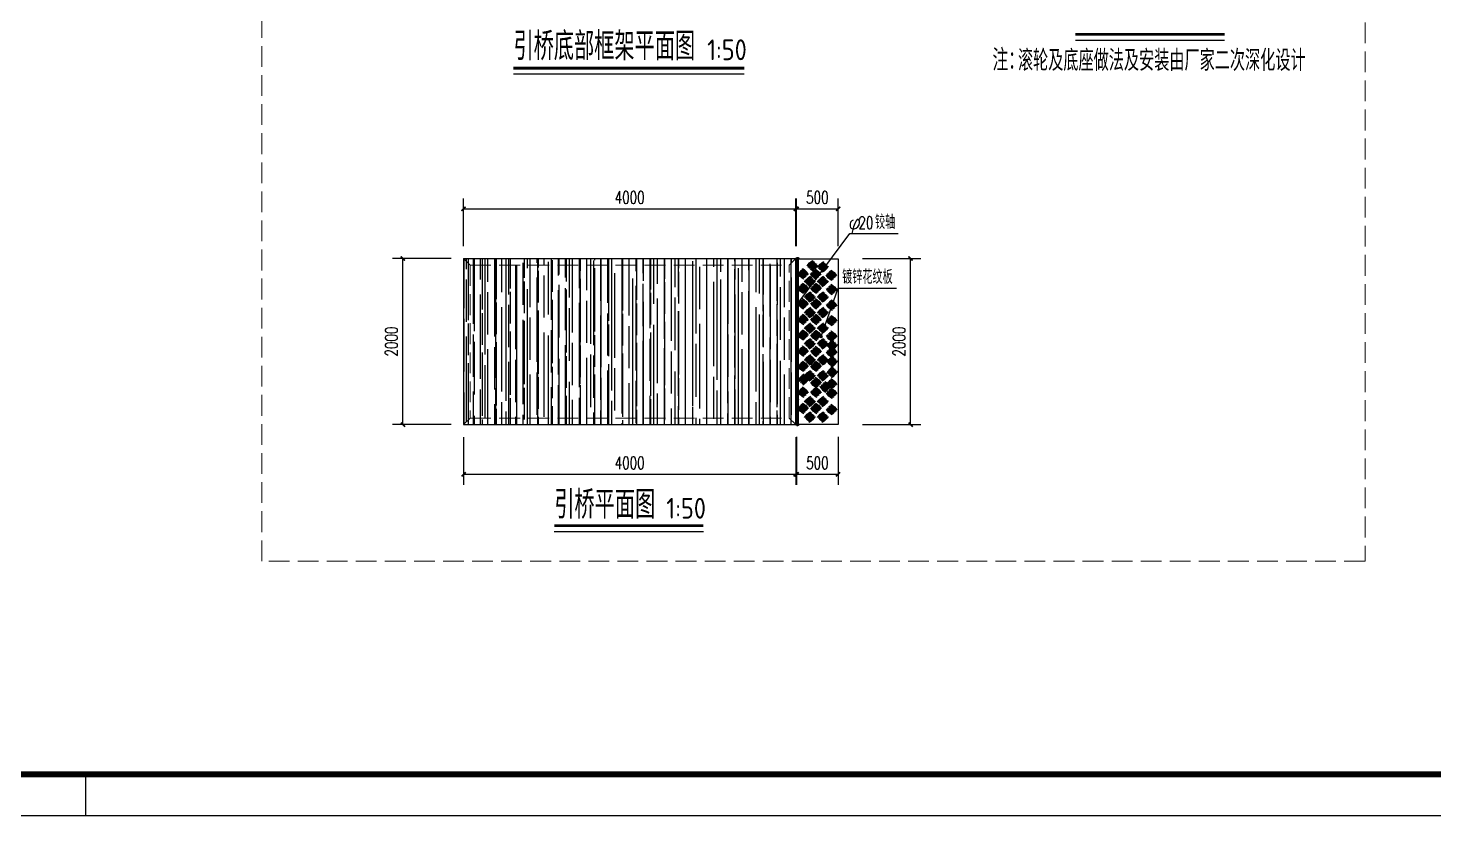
# Model space of a CAD drawing. Extents: x 396092 to 455492, y 17293 to 132793.
# Drawn here: x 417678 to 434603, y 27793 to 37276 of the extents above; entities that cross this region are included whole.
import ezdxf

# ---------------------------------------------------------------- set-up
doc = ezdxf.new("R2010")
doc.units = 0
doc.header["$LTSCALE"] = 1000
doc.header["$MEASUREMENT"] = 0
doc.linetypes.add('DASH', pattern=[0.35, 0.25, -0.1])
doc.linetypes.add('DASHED2', pattern=[9.525, 6.35, -3.175])
doc.layers.add('8', color=8, linetype='Continuous', lineweight=9)
for name, color, linetype in [('DIM_LEAD', 3, 'Continuous'), ('DIM_SYMB', 3, 'Continuous'), ('PUB_DIM', 3, 'Continuous'), ('PUB_TEXT', 7, 'Continuous'), ('构筑', 34, 'Continuous')]:
    doc.layers.add(name, color=color, linetype=linetype)
doc.styles.add('_TCH_DIM', font='SIMPLEX', dxfattribs={"bigfont": 'GBCBIG'})
doc.styles.add('_TCH_DIM_T3', font='SIMPLEX', dxfattribs={"width": 0.705882, "bigfont": 'GBCBIG'})
doc.styles.get("Standard").update_dxf_attribs({"font": 'gbenor.shx', "bigfont": 'gbcbig.shx'})
doc.dimstyles.new('_TCH_ARCH&&50', dxfattribs={"dimtxt": 148.75, "dimasz": 50, "dimexe": 125, "dimexo": 150, "dimgap": 63.125, "dimtad": 1, "dimdec": 0, "dimzin": 0, "dimdsep": 46, "dimtxsty": '_TCH_DIM_T3', "dimblk": 'ARCHTICK', "dimcen": 0.09, "dimclrt": 7, "dimazin": 2, "dimtfac": 1, "dimtdec": 0, "dimtix": 1, "dimtmove": 2, "dimatfit": 3, "dimfxl": 1, "dimtolj": 1, "dimtzin": 0, "dimarcsym": 0})

# ---------------------------------------------------------------- blocks, each defined once
blk = doc.blocks.new('*U33')
at = {"color": 8, "linetype": 'Continuous'}
for p, q in [((-1, 2), (-3, 1)), ((0, 2), (0, -2)), ((-1, -2), (-3, -1))]:
    blk.add_line(p, q, dxfattribs=at)
at = {"color": 7, "linetype": 'Continuous'}
for p, q in [((24, 2), (0, 2)), ((0, 0), (26, 0)), ((24, 2), (24, 0)), ((26, -2), (26, 0)), ((0, -2), (26, -2))]:
    blk.add_line(p, q, dxfattribs=at)
for centre, radius, start, end in [((-4, 0), 3.7, 41.3178, 318.6822), ((-4, 0), 1.85, 41.3178, 318.6822), ((0, 4), 3.59, 221.3178, 270), ((0, -4), 3.59, 90, 138.6822), ((0, 4), 1.74, 221.3178, 270), ((0, -4), 1.74, 90, 138.6822)]:
    blk.add_arc(centre, radius, start, end, dxfattribs=at)
blk = doc.blocks.new('*U34')
for centre, start, end in [((175, 0), 164.0608, 195.9392), ((-175, 0), 344.0608, 15.9392)]:
    blk.add_arc(centre, 182, start, end)
blk = doc.blocks.new('*U35')
at = {"color": 0, "linetype": 'ByBlock', "lineweight": -2}
for p in [(0, 0), (20, 0), (40, 0), (60, 0), (80, 0)]:
    blk.add_blockref('*U34', p, dxfattribs=at)
blk = doc.blocks.new('*U36')
for centre, start, end in [((175, 0), 164.0608, 195.9392), ((-175, 0), 344.0608, 15.9392)]:
    blk.add_arc(centre, 182, start, end)
blk = doc.blocks.new('*U37')
at = {"color": 0, "linetype": 'ByBlock', "lineweight": -2}
for p in [(0, 0), (20, 0), (40, 0), (60, 0), (80, 0)]:
    blk.add_blockref('*U36', p, dxfattribs=at)
blk = doc.blocks.new('*U38')
for centre, start, end in [((175, 0), 164.0608, 195.9392), ((-175, 0), 344.0608, 15.9392)]:
    blk.add_arc(centre, 182, start, end)
blk = doc.blocks.new('*U39')
at = {"color": 0, "linetype": 'ByBlock', "lineweight": -2}
for p in [(0, 0), (20, 0), (40, 0), (60, 0), (80, 0)]:
    blk.add_blockref('*U38', p, dxfattribs=at)
blk = doc.blocks.new('*U40')
for centre, start, end in [((175, 0), 164.0608, 195.9392), ((-175, 0), 344.0608, 15.9392)]:
    blk.add_arc(centre, 182, start, end)
blk = doc.blocks.new('*U41')
at = {"color": 0, "linetype": 'ByBlock', "lineweight": -2}
for p in [(0, 0), (20, 0), (40, 0), (60, 0), (80, 0)]:
    blk.add_blockref('*U40', p, dxfattribs=at)
blk = doc.blocks.new('A$C8d334926')
blk.add_line((-67937, 11573), (-67937, 11073))
blk.add_lwpolyline([(-90212, 32073), (-45662, 32073), (-45662, 11073), (-90212, 11073)], close=True)
at = {"const_width": 75}
blk.add_lwpolyline([(-46162, 31573), (-88962, 31573), (-88962, 11573), (-46162, 11573)], close=True, dxfattribs=at)
blk = doc.blocks.new('_ArchTick')
at = {"color": 0, "linetype": 'ByBlock', "const_width": 0.4}
blk.add_lwpolyline([(-0.5, -0.5), (0.5, 0.5)], dxfattribs=at)
blk = doc.blocks.new('*D127')
at = {"layer": 'Defpoints', "color": 0, "transparency": 16777216}
for p in [(426930, 32506), (427430, 32506), (427430, 31905)]:
    blk.add_point(p, dxfattribs=at)
at = {"layer": 'PUB_DIM', "color": 0, "lineweight": -2, "transparency": 16777216}
for p, q in [((426930, 32356), (426930, 31780)), ((427430, 32356), (427430, 31780)), ((426930, 31905), (427430, 31905))]:
    blk.add_line(p, q, dxfattribs=at)
at = {"layer": 'PUB_DIM', "color": 0, "lineweight": -2, "transparency": 16777216, "xscale": 50, "yscale": 50, "zscale": 50, "rotation": 180}
blk.add_blockref('_ArchTick', (426930, 31905), dxfattribs=at)
at = {"layer": 'PUB_DIM', "color": 0, "lineweight": -2, "transparency": 16777216, "xscale": 50, "yscale": 50, "zscale": 50}
blk.add_blockref('_ArchTick', (427430, 31905), dxfattribs=at)
at = {"layer": 'PUB_DIM', "color": 7, "transparency": 16777216, "insert": (427180, 32043), "char_height": 148.8, "attachment_point": 5, "style": '_TCH_DIM_T3'}
blk.add_mtext('\\A1;500', dxfattribs=at)
blk = doc.blocks.new('*D128')
at = {"layer": 'Defpoints', "color": 0, "transparency": 16777216}
for p in [(422920, 32503), (426920, 32503), (426920, 31905)]:
    blk.add_point(p, dxfattribs=at)
at = {"layer": 'PUB_DIM', "color": 0, "lineweight": -2, "transparency": 16777216}
for p, q in [((422920, 32353), (422920, 31780)), ((426920, 32353), (426920, 31780)), ((422920, 31905), (426920, 31905))]:
    blk.add_line(p, q, dxfattribs=at)
at = {"layer": 'PUB_DIM', "color": 0, "lineweight": -2, "transparency": 16777216, "xscale": 50, "yscale": 50, "zscale": 50, "rotation": 180}
blk.add_blockref('_ArchTick', (422920, 31905), dxfattribs=at)
at = {"layer": 'PUB_DIM', "color": 0, "lineweight": -2, "transparency": 16777216, "xscale": 50, "yscale": 50, "zscale": 50}
blk.add_blockref('_ArchTick', (426920, 31905), dxfattribs=at)
at = {"layer": 'PUB_DIM', "color": 7, "transparency": 16777216, "insert": (424920, 32043), "char_height": 148.8, "attachment_point": 5, "style": '_TCH_DIM_T3'}
blk.add_mtext('\\A1;4000', dxfattribs=at)
blk = doc.blocks.new('*D129')
at = {"layer": 'Defpoints', "color": 0, "transparency": 16777216}
for p in [(427572, 34503), (428302, 34503), (427572, 32503)]:
    blk.add_point(p, dxfattribs=at)
at = {"layer": 'PUB_DIM', "color": 0, "lineweight": -2, "transparency": 16777216}
for p, q in [((427722, 34503), (428427, 34503)), ((428302, 32503), (428302, 34503)), ((427722, 32503), (428427, 32503))]:
    blk.add_line(p, q, dxfattribs=at)
at = {"layer": 'PUB_DIM', "color": 0, "lineweight": -2, "transparency": 16777216, "xscale": 50, "yscale": 50, "zscale": 50}
for p, rotation in [((428302, 34503), 90), ((428302, 32503), 270)]:
    blk.add_blockref('_ArchTick', p, dxfattribs=dict(at, rotation=rotation))
at = {"layer": 'PUB_DIM', "color": 7, "transparency": 16777216, "insert": (428164, 33503), "char_height": 148.8, "attachment_point": 5, "rotation": 90, "style": '_TCH_DIM_T3'}
blk.add_mtext('\\A1;2000', dxfattribs=at)
blk = doc.blocks.new('*D130')
at = {"layer": 'Defpoints', "color": 0, "transparency": 16777216}
for p in [(422190, 34503), (422920, 34503), (422920, 32503)]:
    blk.add_point(p, dxfattribs=at)
at = {"layer": 'PUB_DIM', "color": 0, "lineweight": -2, "transparency": 16777216}
for p, q in [((422770, 34503), (422065, 34503)), ((422190, 32503), (422190, 34503)), ((422770, 32503), (422065, 32503))]:
    blk.add_line(p, q, dxfattribs=at)
at = {"layer": 'PUB_DIM', "color": 0, "lineweight": -2, "transparency": 16777216, "xscale": 50, "yscale": 50, "zscale": 50}
for p, rotation in [((422190, 34503), 90), ((422190, 32503), 270)]:
    blk.add_blockref('_ArchTick', p, dxfattribs=dict(at, rotation=rotation))
at = {"layer": 'PUB_DIM', "color": 7, "transparency": 16777216, "insert": (422052, 33503), "char_height": 148.8, "attachment_point": 5, "rotation": 90, "style": '_TCH_DIM_T3'}
blk.add_mtext('\\A1;2000', dxfattribs=at)
blk = doc.blocks.new('*D131')
at = {"layer": 'Defpoints', "color": 0, "transparency": 16777216}
for p in [(427430, 35100), (426930, 34500), (427430, 34500)]:
    blk.add_point(p, dxfattribs=at)
at = {"layer": 'PUB_DIM', "color": 0, "lineweight": -2, "transparency": 16777216}
for p, q in [((426930, 34650), (426930, 35225)), ((427430, 34650), (427430, 35225)), ((426930, 35100), (427430, 35100))]:
    blk.add_line(p, q, dxfattribs=at)
at = {"layer": 'PUB_DIM', "color": 0, "lineweight": -2, "transparency": 16777216, "xscale": 50, "yscale": 50, "zscale": 50, "rotation": 180}
blk.add_blockref('_ArchTick', (426930, 35100), dxfattribs=at)
at = {"layer": 'PUB_DIM', "color": 0, "lineweight": -2, "transparency": 16777216, "xscale": 50, "yscale": 50, "zscale": 50}
blk.add_blockref('_ArchTick', (427430, 35100), dxfattribs=at)
at = {"layer": 'PUB_DIM', "color": 7, "transparency": 16777216, "insert": (427180, 35238), "char_height": 148.8, "attachment_point": 5, "style": '_TCH_DIM_T3'}
blk.add_mtext('\\A1;500', dxfattribs=at)
blk = doc.blocks.new('*D132')
at = {"layer": 'Defpoints', "color": 0, "transparency": 16777216}
for p in [(426920, 35100), (422920, 34503), (426920, 34503)]:
    blk.add_point(p, dxfattribs=at)
at = {"layer": 'PUB_DIM', "color": 0, "lineweight": -2, "transparency": 16777216}
for p, q in [((422920, 34653), (422920, 35225)), ((426920, 34653), (426920, 35225)), ((422920, 35100), (426920, 35100))]:
    blk.add_line(p, q, dxfattribs=at)
at = {"layer": 'PUB_DIM', "color": 0, "lineweight": -2, "transparency": 16777216, "xscale": 50, "yscale": 50, "zscale": 50, "rotation": 180}
blk.add_blockref('_ArchTick', (422920, 35100), dxfattribs=at)
at = {"layer": 'PUB_DIM', "color": 0, "lineweight": -2, "transparency": 16777216, "xscale": 50, "yscale": 50, "zscale": 50}
blk.add_blockref('_ArchTick', (426920, 35100), dxfattribs=at)
at = {"layer": 'PUB_DIM', "color": 7, "transparency": 16777216, "insert": (424920, 35238), "char_height": 148.8, "attachment_point": 5, "style": '_TCH_DIM_T3'}
blk.add_mtext('\\A1;4000', dxfattribs=at)

msp = doc.modelspace()

# ---------------------------------------------------------------- hatches: boundary and pattern name
at = {"layer": '构筑'}
h = msp.add_hatch(dxfattribs=at)
h.set_pattern_fill('AR-RROOF', color=256, scale=100, angle=90, style=0)
h.set_pattern_definition([(90, (80661.56, -51438.61), (-127, 279.4), [1905, -254, 635, -127]), (90, (80598.06, -51269.7), (-168.91, -127), [381, -41.91, 762, -95.25]), (90, (80553.61, -51375.11), (-85.09, 660.4), [1016, -177.8, 508, -127])])
h.paths.add_polyline_path([(426920, 32502.8), (426920, 34502.8), (422920, 34502.8), (422920, 32502.8)])

# ---------------------------------------------------------------- linework, layer by layer
at = {"color": 3}
msp.add_line((426920, 32502.8), (426920, 34502.8), dxfattribs=at)
at = {"linetype": 'DASHED2'}
msp.add_lwpolyline([(426950, 32502.8), (426930, 32502.8), (426930, 34501.8), (426950, 34501.8)], close=True, dxfattribs=at)
msp.add_lwpolyline([(426950, 32502.8), (426930, 32502.8), (426930, 34501.8), (426950, 34501.8)], close=True, dxfattribs=at)
msp.add_lwpolyline([(427430, 32504.8), (426930, 32504.8), (426930, 34499.8), (427430, 34499.8)], close=True)
at = {"color": 4}
msp.add_lwpolyline([(426934, 34511.8), (426934, 32491.4), (426946, 32491.4), (426946, 34511.8)], close=True, dxfattribs=at)
msp.add_lwpolyline([(426934, 34511.8), (426934, 32491.4), (426946, 32491.4), (426946, 34511.8)], close=True, dxfattribs=at)
at = {"layer": '8', "linetype": 'DASH'}
for p, q in [((422920, 34502.8), (423000, 34422.8)), ((423000, 34422.8), (426840, 34422.8)), ((423000, 34422.8), (423000, 32582.8)), ((426840, 34422.8), (426920, 34502.8)), ((426840, 32582.8), (426840, 34422.8)), ((422920, 32502.8), (423000, 32582.8)), ((423000, 32582.8), (426840, 32582.8)), ((426840, 32582.8), (426920, 32502.8))]:
    msp.add_line(p, q, dxfattribs=at)
msp.add_lwpolyline([(420491.9, 42595.8), (433773.9, 42595.8), (433773.9, 30860.2), (420491.9, 30860.2)], close=True, dxfattribs=at)
at = {"layer": 'DIM_LEAD'}
for p, q in [((426957.4, 33977.8), (427571.6, 34805.9)), ((427571.6, 34805.9), (428153.8, 34805.9)), ((427225.9, 33563.1), (427430, 34144.9)), ((427430, 34144.9), (428134.6, 34144.9))]:
    msp.add_line(p, q, dxfattribs=at)
for points, const_width in [([(426954.5, 34500.3, 1), (426953.1, 34512.2, 1)], 12), ([(426951.4, 33969.7, 1), (426963.3, 33985.8, 1)], 20), ([(427222.6, 33553.7, 1), (427229.2, 33572.6, 1)], 20)]:
    msp.add_lwpolyline(points, format="xyb", close=True, dxfattribs=dict(at, const_width=const_width))
at = {"layer": 'DIM_SYMB', "const_width": 35}
for points in [[(430286.7, 37201.3), (432082.1, 37201.3)], [(423521, 36794.3), (426299.4, 36794.3)], [(424012.5, 31286.6), (425807.9, 31286.6)]]:
    msp.add_lwpolyline(points, dxfattribs=at)
at = {"layer": 'DIM_SYMB'}
for points in [[(430286.7, 37131.3), (432082.1, 37131.3)], [(423521, 36724.3), (426299.4, 36724.3)], [(424012.5, 31216.6), (425807.9, 31216.6)]]:
    msp.add_lwpolyline(points, dxfattribs=at)
at = {"layer": '构筑'}
for p, q in [((422920, 34502.8), (426920, 34502.8)), ((422920, 34502.8), (422920, 32502.8)), ((426920, 34502.8), (426920, 32502.8)), ((422920, 32502.8), (426920, 32502.8))]:
    msp.add_line(p, q, dxfattribs=at)

# ---------------------------------------------------------------- block references
msp.add_blockref('A$C8d334926', (486304.3, 16720.3))
for name, p, rotation in [('*U33', (426946, 34506.3), 180), ('*U33', (426946, 34506.3), 180), ('*U35', (427386.4, 33428), 135.0000000003765), ('*U35', (427386.4, 33233.6), 135.0000000003765), ('*U35', (427386.4, 33105.7), 135.0000000003769), ('*U41', (427040.7, 33017.9), 135.0000000003769), ('*U39', (427247.1, 32927.7), 44.99999999962311)]:
    msp.add_blockref(name, p, dxfattribs=dict(rotation=rotation))
at = {"xscale": -1}
for name, p, rotation in [('*U35', (426978.6, 34290.6), 224.9999999996235), ('*U39', (427148.3, 34387.9), 315.0000000003766), ('*U41', (427131.1, 34286.4), 224.9999999996235), ('*U37', (427274.6, 34373.4), 315.0000000003766), ('*U41', (427320.1, 34271.8), 224.9999999996235), ('*U35', (426978.6, 34115.7), 224.9999999996235), ('*U39', (427117.9, 34198.5), 315.0000000003766), ('*U41', (427135.3, 34115.7), 224.9999999996235), ('*U37', (427274.6, 34198.5), 315.0000000003766), ('*U41', (427324.3, 34101.1), 224.9999999996235), ('*U35', (426978.6, 33928.3), 224.9999999996235), ('*U39', (427117.9, 34011), 315.0000000003766), ('*U41', (427135.3, 33928.3), 224.9999999996235), ('*U37', (427274.6, 34011), 315.0000000003766), ('*U39', (427117.9, 33823.6), 315.0000000003766), ('*U37', (427274.6, 33823.6), 315.0000000003766), ('*U41', (427324.3, 33913.7), 224.9999999996235), ('*U35', (426978.6, 33740.8), 224.9999999996235), ('*U39', (427117.9, 33636.1), 315.0000000003766), ('*U41', (427135.3, 33740.8), 224.9999999996235), ('*U37', (427274.6, 33636.1), 315.0000000003766), ('*U41', (427324.3, 33726.2), 224.9999999996235), ('*U35', (426978.6, 33553.4), 224.9999999996235), ('*U39', (427117.9, 33448.7), 315.0000000003766), ('*U41', (427135.3, 33549), 224.9999999996231), ('*U37', (427274.6, 33448.7), 315.0000000003766), ('*U41', (427324.3, 33538.8), 224.9999999996235), ('*U35', (426978.6, 33358.9), 224.9999999996235), ('*U39', (427117.9, 33254.2), 315.0000000003766), ('*U41', (427135.3, 33354.6), 224.9999999996231), ('*U37', (427274.6, 33254.2), 315.0000000003766), ('*U41', (427324.3, 33344.4), 224.9999999996235), ('*U35', (426978.6, 33176.2), 224.9999999996235), ('*U41', (427135.3, 33176.2), 224.9999999996235), ('*U39', (427117.9, 33063.3), 315.0000000003769), ('*U41', (427135.3, 32980.6), 224.9999999996231), ('*U37', (427274.6, 33063.3), 315.0000000003769), ('*U41', (427324.3, 32966), 224.9999999996231), ('*U35', (426978.6, 32865.9), 224.9999999996235), ('*U39', (427117.9, 32753.1), 315.0000000003769), ('*U41', (427135.3, 32865.9), 224.9999999996235), ('*U37', (427274.6, 32753.1), 315.0000000003769), ('*U41', (427324.3, 32851.3), 224.9999999996235), ('*U35', (426978.6, 32670.4), 224.9999999996231), ('*U41', (427135.3, 32670.4), 224.9999999996231), ('*U41', (427324.3, 32655.8), 224.9999999996231), ('*U39', (427117.9, 32565.7), 315.0000000003769), ('*U37', (427274.6, 32565.7), 315.0000000003769)]:
    msp.add_blockref(name, p, dxfattribs=dict(at, rotation=rotation))
for p in [(426946, 32876.2), (426946, 32876.2), (426946, 32807.8), (426946, 32807.8), (426946, 32497.6), (426946, 32497.6)]:
    msp.add_blockref('*U33', p, dxfattribs=at)

# ---------------------------------------------------------------- texts
at = {"layer": 'PUB_TEXT'}
for s, height, p in [('引桥底部框架平面图', 337.59, (423521, 36890.3)), ('1:50', 250, (425853.4, 36890.3)), ('注：', 262.5, (429288.4, 36761.2)), ('滚轮及底座做法及安装由厂家二次深化设计', 253.191, (429594.8, 36761.2)), ('引桥平面图', 337.59, (424012.5, 31371.5)), ('1:50', 250, (425361.9, 31371.5))]:
    msp.add_text(s, height=height, dxfattribs=at).set_placement(p)
at = {"layer": 'PUB_TEXT', "style": '_TCH_DIM'}
for s, height, p in [('铰轴', 168.79, (427874.2, 34858.4)), ('φ', 168.8, (427551.3, 34858.4)), ('镀锌花纹板', 168.79, (427478.9, 34197.4))]:
    msp.add_text(s, height=height, dxfattribs=at).set_placement(p)
at = {"layer": 'PUB_TEXT', "style": '_TCH_DIM', "width": 0.705882}
msp.add_text('20', height=148.75, dxfattribs=at).set_placement((427674.2, 34858.4))

# ---------------------------------------------------------------- dimensions: what is measured, and where the dimension line sits
at = {"layer": 'PUB_DIM'}
for p1, p2, distance, picture, middle in [((422920.0386, 34502.7732), (426920.4807, 34502.7732), 597.4725, '*D132', (424920.2597, 35237.7458)), ((426930, 34499.8), (427430, 34499.8), 600.5, '*D131', (427180, 35237.7)), ((422920, 32502.8), (422920, 34502.8), 730.3, '*D130', (422052.3, 33502.8)), ((427571.6, 32502.8), (427571.6, 34502.8), -730.3, '*D129', (428164.4, 33502.8)), ((422920.0386, 32502.7732), (426920.4807, 32502.7732), -597.4725, '*D128', (424920.2597, 32042.8007)), ((426930, 32505.8), (427430, 32505.8), -600.5, '*D127', (427180, 32042.8))]:
    dim = msp.add_aligned_dim(p1=p1, p2=p2, distance=distance, dimstyle='_TCH_ARCH&&50', dxfattribs=at)
    dim.commit()
    dim.dimension.update_dxf_attribs({"geometry": picture, "text_midpoint": middle})

doc.saveas('drawing.dxf')
